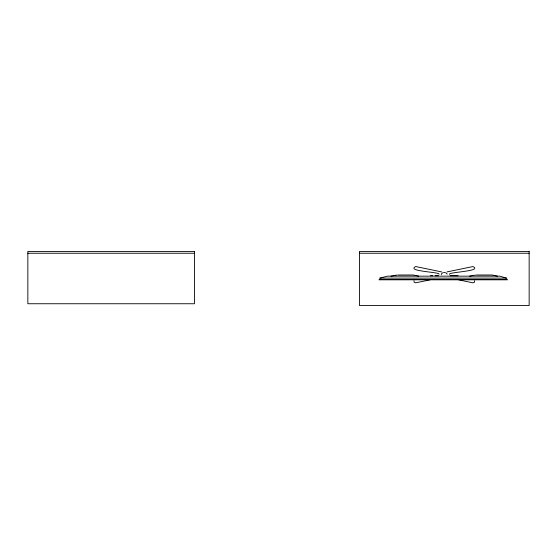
<?xml version="1.0" encoding="UTF-8"?>
<svg xmlns="http://www.w3.org/2000/svg" width="557" height="557" viewBox="0 0 557 557"><rect width="100%" height="100%" fill="white"/><g stroke="black" fill="none" stroke-linecap="round" stroke-linejoin="round"><path stroke-width="0.84" d="M441.332 274.685L441.436 274.114M439.013 274.225L439.013 274.225C440.483 272.018 405.607 271.329 415.696 266.552L441.666 271.92M413.983 280.735L414.109 282.183L415.696 282.817L429.969 279.872M441.729 273.578L442.829 272.77M380.048 278.117L387.505 276.154L499.761 276.154L506.348 278.117M446.979 271.92L472.942 266.552C483.03 271.322 448.169 272.032 449.631 274.253L449.624 274.225M390.937 276.154L396.786 275.067M469.669 276.154L474.209 275.249M475.037 275.116L475.518 275.067M443.546 272.547L445.092 272.547M397.719 274.998L413.336 274.998L418.711 276.154M476.451 274.998L492.075 274.998L497.443 276.154M27.85 253.254L194.477 253.254M359.495 253.254L529.15 253.254M430.498 275.68L432.671 275.68M435.038 275.68L438.45 275.68M450.105 275.68L458.146 275.68M379.54 278.117L506.856 278.117M379.408 279.419L506.981 279.419M378.899 279.802L507.497 279.802M458.676 279.872L472.942 282.817L474.529 282.183L474.655 280.735M445.816 272.77L447.208 274.114M194.477 251.437L27.85 251.437L27.85 303.746L194.477 303.746L194.477 251.437M529.15 251.437L359.495 251.437L359.495 305.563L529.15 305.563L529.15 251.437"/></g></svg>
